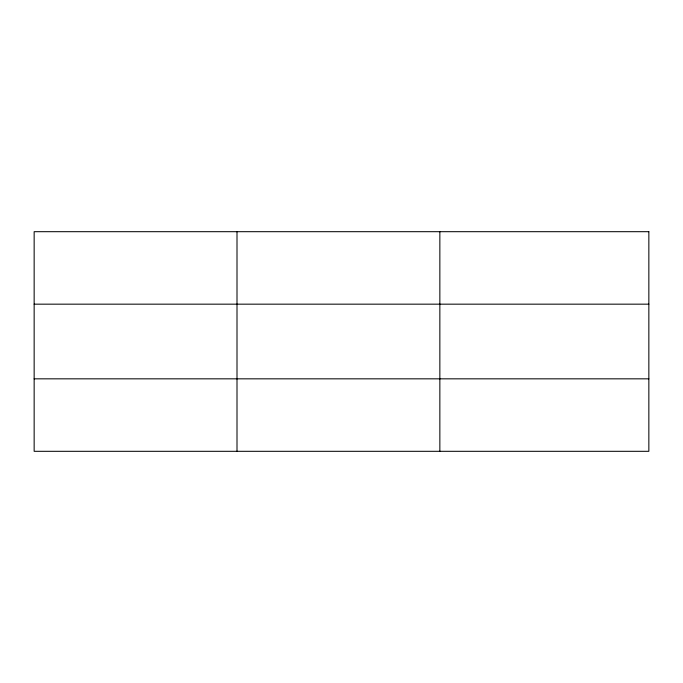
<?xml version="1.0" encoding="UTF-8"?>
<svg xmlns="http://www.w3.org/2000/svg" width="683" height="683" viewBox="0 0 683 683"><rect width="100%" height="100%" fill="white"/><g stroke="black" fill="none" stroke-linecap="round" stroke-linejoin="round"><path stroke-width="1.02" d="M237.001 451.309L237.001 231.691M439.852 451.309L439.852 231.691M34.15 304.166L648.85 304.166M34.15 378.834L648.85 378.834M648.85 231.691L648.85 451.309L34.15 451.309L34.15 231.691L648.85 231.691"/></g></svg>
